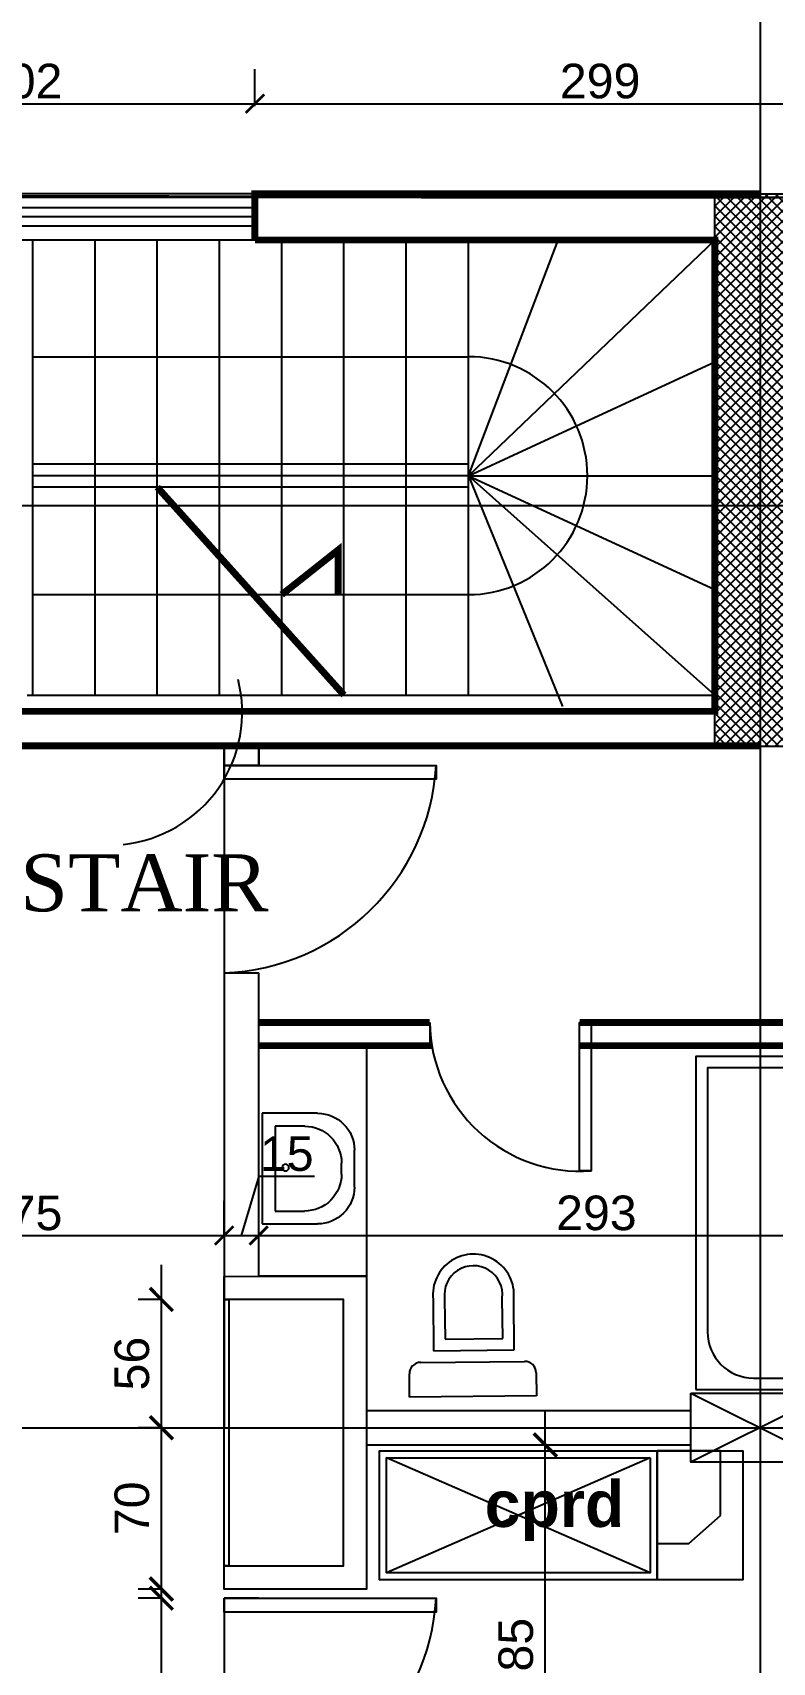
# Model space of a CAD drawing. Extents: x 250879 to 348495, y -51522 to -9360.
# Drawn here: x 284514 to 284834, y -20795 to -20088 of the extents above; entities that cross this region are included whole.
import ezdxf

# ---------------------------------------------------------------- set-up
doc = ezdxf.new("R2010")
doc.units = 0
doc.layers.get('0').update_dxf_attribs({"linetype": 'CONTINUOUS'})
doc.layers.get('DEFPOINTS').update_dxf_attribs({"color": 9, "linetype": 'CONTINUOUS'})
for name, color, linetype in [('AXIS', 1, 'CONTINUOUS'), ('COLUMN', 5, 'CONTINUOUS'), ('DOOR', 4, 'CONTINUOUS'), ('FURNITURE', 4, 'CONTINUOUS'), ('HATCH', 8, 'CONTINUOUS'), ('TEXT', 3, 'CONTINUOUS'), ('WALL', 7, 'CONTINUOUS'), ('WALL1', 2, 'CONTINUOUS')]:
    doc.layers.add(name, color=color, linetype=linetype)
doc.styles.get("Standard").update_dxf_attribs({"font": 'sanss___.ttf', "height": 15})
doc.styles.add('style2', font='romantic.ttf', dxfattribs={"height": 50})
doc.styles.add('STYLE4', font='arialbd.ttf', dxfattribs={"height": 0.2})
doc.dimstyles.new('STANDARD$0', dxfattribs={"dimscale": 0, "dimtxt": 12, "dimasz": 8, "dimexe": 15, "dimexo": 0.0625, "dimgap": 2, "dimtad": 1, "dimdec": 0, "dimzin": 0, "dimdsep": 46, "dimtxsty": 'Standard', "dimblk1": 'ARCHTICK', "dimblk2": 'ARCHTICK', "dimsah": 1, "dimcen": 0.09, "dimdle": 15, "dimclrd": 3, "dimclre": 3, "dimclrt": 3, "dimazin": 0, "dimtfac": 1, "dimtdec": 0, "dimtofl": 0, "dimtmove": 1, "dimatfit": 3, "dimldrblk": 'ARCHTICK', "dimfxl": 1.045499999999997, "dimfxlon": 1, "dimtolj": 1, "dimtzin": 0, "dimarcsym": 0})

# ---------------------------------------------------------------- blocks, each defined once
blk = doc.blocks.new('HWB')
at = {"layer": 'FURNITURE'}
for p, q in [((-0.5999999999999979, 0), (0, 0)), ((-0.5999999999999979, -0.3), (-0.5999999999999979, 0)), ((0, 0), (0, -0.3)), ((-0.5300000000000012, -0.0700000000000001), (-0.0700000000000003, -0.0700000000000001)), ((-0.5299999999999976, -0.2299999999999999), (-0.5300000000000012, -0.0700000000000001)), ((-0.0700000000000003, -0.0700000000000001), (-0.0700000000000003, -0.23)), ((-0.2699999999999996, -0.43), (-0.3299999999999983, -0.4299999999999999)), ((-0.1999999999999993, -0.5), (-0.3999999999999986, -0.5))]:
    blk.add_line(p, q, dxfattribs=at)
blk.add_circle((-0.3057465459824762, -0.1263234344937352), 0.018766870451285, dxfattribs=at)
for centre, start, end in [((-0.3299999999999983, -0.2299999999999999), 180, 270), ((-0.2699999999999996, -0.23), 270, 0), ((-0.3999999999999986, -0.3), 180, 270), ((-0.1999999999999993, -0.3), 270, 0)]:
    blk.add_arc(centre, 0.2, start, end, dxfattribs=at)
blk = doc.blocks.new('WC')
at = {"layer": 'FURNITURE'}
for p, q in [((0, 0), (0.5500000000000007, 0)), ((3.6e-15, -0.1), (0, 0)), ((0.5500000000000007, 0), (0.5500000000000043, -0.1)), ((0.5000000000000036, -0.15), (0.0500000000000043, -0.15)), ((0.0936863190779427, -0.2), (0.0936863190779427, -0.4221003212595088)), ((0.4436863190779441, -0.2), (0.0936863190779427, -0.2)), ((0.4436863190779441, -0.4221003212595664), (0.4436863190779441, -0.2)), ((0.1436863190779434, -0.25), (0.1436863190779398, -0.424999999999541)), ((0.3936863190779469, -0.25), (0.1436863190779434, -0.25)), ((0.3936863190779505, -0.4249999999996228), (0.3936863190779469, -0.25))]:
    blk.add_line(p, q, dxfattribs=at)
for centre, radius, start, end in [((0.0500000000000043, -0.1), 0.05, 180, 270), ((0.5000000000000036, -0.1), 0.05, 270, 0), ((0.2686863190779398, -0.440885276755189), 0.1760053253540855, 173.8731819763697, 6.126818023611337), ((0.2686863190779398, -0.440885276755189), 0.1260053253540855, 172.7575472510479, 7.242452748914515)]:
    blk.add_arc(centre, radius, start, end, dxfattribs=at)
blk = doc.blocks.new('COLUMN')
at = {"layer": 'AXIS'}
for p, q in [((236924.6994773077, -9644.256519553426), (236984.6994773077, -9674.256519553426)), ((236984.6994773077, -9644.256519553426), (236924.6994773077, -9674.256519553426))]:
    blk.add_line(p, q, dxfattribs=at)
at = {"layer": 'COLUMN'}
blk.add_lwpolyline([(236924.6994773077, -9644.256519553426), (236984.6994773077, -9644.256519553426), (236984.6994773077, -9674.256519553426), (236924.6994773077, -9674.256519553426)], close=True, dxfattribs=at)
blk = doc.blocks.new('ST')
at = {"layer": 'WALL', "linetype": 'Continuous'}
for p, q in [((289093.859654509, -12839.65465547016), (289282.859654509, -12839.65465547016)), ((289093.859654509, -12942.85053310881), (289282.859654509, -12942.85053310881))]:
    blk.add_line(p, q, dxfattribs=at)
at = {"layer": 'WALL', "linetype": 'Continuous', "const_width": 3}
for points in [[(289147.859654509, -12896.25259428949), (289228.859654509, -12986.40454898872)], [(289201.859654509, -12942.85053310881), (289226.3891289011, -12923.43891227071), (289226.3891289011, -12942.85053310881)]]:
    blk.add_lwpolyline(points, dxfattribs=at)
at = {"layer": 'WALL', "linetype": 'Continuous'}
blk.add_arc((289282.859654509, -12891.25259428949), 51.59793881932274, 270, 90, dxfattribs=at)
blk = doc.blocks.new('_ARCHTICK')
at = {"color": 0, "linetype": 'ByBlock', "const_width": 0.15}
blk.add_lwpolyline([(-0.5, -0.5), (0.5, 0.5)], dxfattribs=at)
blk = doc.blocks.new('*D800')
at = {"layer": 'DEFPOINTS', "color": 0, "linetype": 'Continuous', "transparency": 16777216}
for p in [(284609.9755726464, -20118.53926009667), (284407.9528409894, -20157.66837803005), (284609.9755726464, -20157.66837803005)]:
    blk.add_point(p, dxfattribs=at)
at = {"layer": 'WALL', "color": 3, "linetype": 'Continuous', "lineweight": -2, "transparency": 16777216}
for p, q in [((284407.9528409894, -20119.58476009667), (284407.9528409894, -20103.53926009667)), ((284609.9755726464, -20119.58476009667), (284609.9755726464, -20103.53926009667)), ((284392.9528409894, -20118.53926009667), (284624.9755726464, -20118.53926009667))]:
    blk.add_line(p, q, dxfattribs=at)
at = {"layer": 'WALL', "color": 3, "linetype": 'Continuous', "lineweight": -2, "transparency": 16777216, "xscale": 8, "yscale": 8, "zscale": 8, "rotation": 180}
blk.add_blockref('_ARCHTICK', (284407.9528409894, -20118.53926009667), dxfattribs=at)
at = {"layer": 'WALL', "color": 3, "linetype": 'Continuous', "lineweight": -2, "transparency": 16777216, "xscale": 8, "yscale": 8, "zscale": 8}
blk.add_blockref('_ARCHTICK', (284609.9755726464, -20118.53926009667), dxfattribs=at)
at = {"layer": 'WALL', "color": 3, "linetype": 'Continuous', "transparency": 16777216, "insert": (284508.9642068179, -20108.81292264811), "char_height": 15, "attachment_point": 5}
blk.add_mtext('\\A1;202', dxfattribs=at)
blk = doc.blocks.new('*D801')
at = {"layer": 'DEFPOINTS', "color": 0, "linetype": 'Continuous', "transparency": 16777216}
for p in [(284909.4528409893, -20118.53926009667), (284609.9755726464, -20157.66837803005), (284909.4528409893, -20157.66837803005)]:
    blk.add_point(p, dxfattribs=at)
at = {"layer": 'WALL', "color": 3, "linetype": 'Continuous', "lineweight": -2, "transparency": 16777216}
for p, q in [((284609.9755726464, -20119.58476009667), (284609.9755726464, -20103.53926009667)), ((284909.4528409893, -20119.58476009667), (284909.4528409893, -20103.53926009667)), ((284594.9755726464, -20118.53926009667), (284924.4528409893, -20118.53926009667))]:
    blk.add_line(p, q, dxfattribs=at)
at = {"layer": 'WALL', "color": 3, "linetype": 'Continuous', "lineweight": -2, "transparency": 16777216, "xscale": 8, "yscale": 8, "zscale": 8, "rotation": 180}
blk.add_blockref('_ARCHTICK', (284609.9755726464, -20118.53926009667), dxfattribs=at)
at = {"layer": 'WALL', "color": 3, "linetype": 'Continuous', "lineweight": -2, "transparency": 16777216, "xscale": 8, "yscale": 8, "zscale": 8}
blk.add_blockref('_ARCHTICK', (284909.4528409893, -20118.53926009667), dxfattribs=at)
at = {"layer": 'WALL', "color": 3, "linetype": 'Continuous', "transparency": 16777216, "insert": (284759.7142068179, -20108.81292264811), "char_height": 15, "attachment_point": 5}
blk.add_mtext('\\A1;299', dxfattribs=at)
blk = doc.blocks.new('*D814')
at = {"layer": 'DEFPOINTS', "color": 0, "linetype": 'Continuous', "transparency": 16777216}
for p in [(284596.6005466096, -20609.4803468652), (284421.3278670261, -20616.46687295468), (284596.6005466096, -20616.46687295473)]:
    blk.add_point(p, dxfattribs=at)
at = {"layer": 'WALL', "color": 3, "linetype": 'Continuous', "lineweight": -2, "transparency": 16777216}
for p, q in [((284421.3278670261, -20610.5258468652), (284421.3278670261, -20594.4803468652)), ((284596.6005466096, -20610.5258468652), (284596.6005466096, -20594.4803468652)), ((284406.3278670261, -20609.4803468652), (284611.6005466096, -20609.4803468652))]:
    blk.add_line(p, q, dxfattribs=at)
at = {"layer": 'WALL', "color": 3, "linetype": 'Continuous', "lineweight": -2, "transparency": 16777216, "xscale": 8, "yscale": 8, "zscale": 8, "rotation": 180}
blk.add_blockref('_ARCHTICK', (284421.3278670261, -20609.4803468652), dxfattribs=at)
at = {"layer": 'WALL', "color": 3, "linetype": 'Continuous', "lineweight": -2, "transparency": 16777216, "xscale": 8, "yscale": 8, "zscale": 8}
blk.add_blockref('_ARCHTICK', (284596.6005466096, -20609.4803468652), dxfattribs=at)
at = {"layer": 'WALL', "color": 3, "linetype": 'Continuous', "transparency": 16777216, "insert": (284508.9642068179, -20599.75400941664), "char_height": 15, "attachment_point": 5}
blk.add_mtext('\\A1;175', dxfattribs=at)
blk = doc.blocks.new('*D815')
at = {"layer": 'DEFPOINTS', "color": 0, "linetype": 'Continuous', "transparency": 16777216}
for p in [(284611.6005466097, -20609.4803468652), (284596.6005466096, -20616.46687295473), (284611.6005466097, -20618.54466494295)]:
    blk.add_point(p, dxfattribs=at)
at = {"layer": 'WALL', "color": 3, "linetype": 'Continuous', "lineweight": -2, "transparency": 16777216}
for p, q in [((284604.1005466096, -20609.4803468652), (284611.8184478442, -20583.75400941664)), ((284611.8184478442, -20583.75400941664), (284635.7361433174, -20583.75400941664)), ((284596.6005466096, -20610.5258468652), (284596.6005466096, -20594.4803468652)), ((284611.6005466097, -20610.5258468652), (284611.6005466097, -20594.4803468652)), ((284581.6005466096, -20609.4803468652), (284626.6005466097, -20609.4803468652))]:
    blk.add_line(p, q, dxfattribs=at)
at = {"layer": 'WALL', "color": 3, "linetype": 'Continuous', "lineweight": -2, "transparency": 16777216, "xscale": 8, "yscale": 8, "zscale": 8, "rotation": 180}
blk.add_blockref('_ARCHTICK', (284596.6005466096, -20609.4803468652), dxfattribs=at)
at = {"layer": 'WALL', "color": 3, "linetype": 'Continuous', "lineweight": -2, "transparency": 16777216, "xscale": 8, "yscale": 8, "zscale": 8}
blk.add_blockref('_ARCHTICK', (284611.6005466097, -20609.4803468652), dxfattribs=at)
at = {"layer": 'WALL', "color": 3, "linetype": 'Continuous', "transparency": 16777216, "insert": (284623.7772955808, -20574.02767196808), "char_height": 15, "attachment_point": 5}
blk.add_mtext('\\A1;15', dxfattribs=at)
blk = doc.blocks.new('*D816')
at = {"layer": 'DEFPOINTS', "color": 0, "linetype": 'Continuous', "transparency": 16777216}
for p in [(284904.5702885315, -20609.4803468652), (284611.6005466097, -20618.54466494295), (284904.5702885315, -20618.54466494295)]:
    blk.add_point(p, dxfattribs=at)
at = {"layer": 'WALL', "color": 3, "linetype": 'Continuous', "lineweight": -2, "transparency": 16777216}
for p, q in [((284611.6005466097, -20610.5258468652), (284611.6005466097, -20594.4803468652)), ((284904.5702885315, -20610.5258468652), (284904.5702885315, -20594.4803468652)), ((284596.6005466097, -20609.4803468652), (284919.5702885315, -20609.4803468652))]:
    blk.add_line(p, q, dxfattribs=at)
at = {"layer": 'WALL', "color": 3, "linetype": 'Continuous', "lineweight": -2, "transparency": 16777216, "xscale": 8, "yscale": 8, "zscale": 8, "rotation": 180}
blk.add_blockref('_ARCHTICK', (284611.6005466097, -20609.4803468652), dxfattribs=at)
at = {"layer": 'WALL', "color": 3, "linetype": 'Continuous', "lineweight": -2, "transparency": 16777216, "xscale": 8, "yscale": 8, "zscale": 8}
blk.add_blockref('_ARCHTICK', (284904.5702885315, -20609.4803468652), dxfattribs=at)
at = {"layer": 'WALL', "color": 3, "linetype": 'Continuous', "transparency": 16777216, "insert": (284758.0854175705, -20599.74372135079), "char_height": 15, "attachment_point": 5}
blk.add_mtext('\\A1;293', dxfattribs=at)
blk = doc.blocks.new('*D1109')
at = {"layer": 'DEFPOINTS', "color": 0, "linetype": 'ByBlock', "ltscale": 3, "transparency": 16777216}
for p in [(284569.3800367151, -20692.8329642961), (284572.8246643652, -20692.8329642961), (284596.6005466085, -20762.78603990423)]:
    blk.add_point(p, dxfattribs=at)
at = {"layer": 'WALL1', "color": 3, "linetype": 'ByBlock', "lineweight": -2, "ltscale": 3, "transparency": 16777216}
for p, q in [((284569.3800367151, -20777.78603990423), (284569.3800367151, -20677.8329642961)), ((284569.3800367151, -20692.8329642961), (284559.3800367151, -20692.8329642961)), ((284569.3800367151, -20762.78603990423), (284559.3800367151, -20762.78603990423))]:
    blk.add_line(p, q, dxfattribs=at)
at = {"layer": 'WALL1', "color": 3, "linetype": 'ByBlock', "lineweight": -2, "ltscale": 3, "transparency": 16777216, "xscale": 10, "yscale": 10, "zscale": 10}
for p, rotation in [((284569.3800367151, -20692.8329642961), 90), ((284569.3800367151, -20762.78603990423), 270)]:
    blk.add_blockref('_ARCHTICK', p, dxfattribs=dict(at, rotation=rotation))
at = {"layer": 'WALL1', "color": 3, "linetype": 'ByBlock', "ltscale": 3, "transparency": 16777216, "insert": (284556.6536992665, -20727.80950210012), "char_height": 15, "attachment_point": 5, "rotation": 90}
blk.add_mtext('\\A1;70', dxfattribs=at)
blk = doc.blocks.new('*D1110')
at = {"layer": 'DEFPOINTS', "color": 0, "linetype": 'ByBlock', "ltscale": 3, "transparency": 16777216}
for p in [(284569.3800367151, -20637.20906108648), (284596.6005466096, -20637.20906108648), (284572.8246643652, -20692.8329642961)]:
    blk.add_point(p, dxfattribs=at)
at = {"layer": 'WALL1', "color": 3, "linetype": 'ByBlock', "lineweight": -2, "ltscale": 3, "transparency": 16777216}
for p, q in [((284569.3800367151, -20707.8329642961), (284569.3800367151, -20622.20906108648)), ((284569.3800367151, -20637.20906108648), (284559.3800367151, -20637.20906108648)), ((284569.3800367151, -20692.8329642961), (284559.3800367151, -20692.8329642961))]:
    blk.add_line(p, q, dxfattribs=at)
at = {"layer": 'WALL1', "color": 3, "linetype": 'ByBlock', "lineweight": -2, "ltscale": 3, "transparency": 16777216, "xscale": 10, "yscale": 10, "zscale": 10}
for p, rotation in [((284569.3800367151, -20637.20906108648), 90), ((284569.3800367151, -20692.8329642961), 270)]:
    blk.add_blockref('_ARCHTICK', p, dxfattribs=dict(at, rotation=rotation))
at = {"layer": 'WALL1', "color": 3, "linetype": 'ByBlock', "ltscale": 3, "transparency": 16777216, "insert": (284556.6434112007, -20665.02101269125), "char_height": 15, "attachment_point": 5, "rotation": 90}
blk.add_mtext('\\A1;56', dxfattribs=at)
blk = doc.blocks.new('*D1311')
at = {"layer": 'DEFPOINTS', "color": 0, "linetype": 'ByBlock', "ltscale": 3, "transparency": 16777216}
for p in [(284569.3800367151, -20766.7890689058), (284596.6005466085, -20766.7890689058), (284596.600546607, -20856.78906890583)]:
    blk.add_point(p, dxfattribs=at)
at = {"layer": 'WALL1', "color": 3, "linetype": 'ByBlock', "lineweight": -2, "ltscale": 3, "transparency": 16777216}
for p, q in [((284569.3800367151, -20871.78906890583), (284569.3800367151, -20751.7890689058)), ((284569.3800367151, -20766.7890689058), (284559.3800367151, -20766.7890689058)), ((284569.3800367151, -20856.78906890583), (284559.3800367151, -20856.78906890583))]:
    blk.add_line(p, q, dxfattribs=at)
at = {"layer": 'WALL1', "color": 3, "linetype": 'ByBlock', "lineweight": -2, "ltscale": 3, "transparency": 16777216, "xscale": 10, "yscale": 10, "zscale": 10}
for p, rotation in [((284569.3800367151, -20766.7890689058), 90), ((284569.3800367151, -20856.78906890583), 270)]:
    blk.add_blockref('_ARCHTICK', p, dxfattribs=dict(at, rotation=rotation))
at = {"layer": 'WALL1', "color": 3, "linetype": 'ByBlock', "ltscale": 3, "transparency": 16777216, "insert": (284556.6536992665, -20811.78906890577), "char_height": 15, "attachment_point": 5, "rotation": 90}
blk.add_mtext('\\A1;90', dxfattribs=at)
blk = doc.blocks.new('*D1312')
at = {"layer": 'DEFPOINTS', "color": 0, "linetype": 'ByBlock', "ltscale": 3, "transparency": 16777216}
for p in [(284735.9160299885, -20700.33296429609), (284735.9160299885, -20700.33296429609), (284735.9160299886, -20885.22134940658)]:
    blk.add_point(p, dxfattribs=at)
at = {"layer": 'WALL1', "color": 3, "linetype": 'ByBlock', "lineweight": -2, "ltscale": 3, "transparency": 16777216}
for p, q in [((284735.9160299885, -20900.22134940658), (284735.9160299885, -20685.33296429609)), ((284735.9160299885, -20700.33296429609), (284725.9160299885, -20700.33296429609)), ((284735.9160299885, -20885.22134940658), (284725.9160299885, -20885.22134940658))]:
    blk.add_line(p, q, dxfattribs=at)
at = {"layer": 'WALL1', "color": 3, "linetype": 'ByBlock', "lineweight": -2, "ltscale": 3, "transparency": 16777216, "xscale": 10, "yscale": 10, "zscale": 10}
for p, rotation in [((284735.9160299885, -20700.33296429609), 90), ((284735.9160299885, -20885.22134940658), 270)]:
    blk.add_blockref('_ARCHTICK', p, dxfattribs=dict(at, rotation=rotation))
at = {"layer": 'WALL1', "color": 3, "linetype": 'ByBlock', "ltscale": 3, "transparency": 16777216, "insert": (284723.1896925399, -20792.77715685129), "char_height": 15, "attachment_point": 5, "rotation": 90}
blk.add_mtext('\\A1;185', dxfattribs=at)
blk = doc.blocks.new('cp')
at = {"layer": 'DOOR'}
blk.add_line((286410.025166639, -20595.13919388858), (286397.7840280083, -20608.89759618926), dxfattribs=at)
blk.add_lwpolyline([(286425.760688785, -20581.38079158789), (286369.8423057997, -20581.38079158789), (286369.8423057997, -20618.63079219078), (286425.760688785, -20618.63079219078)], close=True, dxfattribs=at)
blk.add_lwpolyline([(286397.7840280083, -20608.89759618926), (286369.8423057997, -20608.89759618926), (286369.8423057997, -20581.38079158789), (286410.025166639, -20581.38079158789), (286410.025166639, -20595.13919388858)], dxfattribs=at)
blk = doc.blocks.new('cb5')
at = {"layer": 'DOOR'}
for p, q in [((287029.9158460017, -20511.25611974963), (286915.5228426444, -20461.3377367644)), ((287029.9158460017, -20461.3377367644), (286915.5228426444, -20511.25611974963))]:
    blk.add_line(p, q, dxfattribs=at)
for points in [[(287032.9158460017, -20458.3377367644), (287032.9158460017, -20514.25611974974), (286912.5228426444, -20514.25611974974), (286912.5228426444, -20458.3377367644)], [(287029.9158460017, -20461.3377367644), (287029.9158460017, -20511.25611974963), (286915.5228426444, -20511.25611974963), (286915.5228426444, -20461.3377367644)]]:
    blk.add_lwpolyline(points, close=True, dxfattribs=at)
at = {"layer": 'WALL', "linetype": 'Continuous', "xscale": -1, "rotation": 90}
blk.add_blockref('cp', (266451.5350544138, 265911.5045690353), dxfattribs=at)
at = {"layer": 'DOOR', "insert": (286958.1286175511, -20471.29079626035), "char_height": 20, "width": 203.81837, "attachment_point": 1, "style": 'STYLE4'}
blk.add_mtext('cprd', dxfattribs=at)

msp = doc.modelspace()

# ---------------------------------------------------------------- hatches: boundary and pattern name
at = {"layer": 'AXIS'}
h = msp.add_hatch(dxfattribs=at)
h.set_pattern_fill('ANSI37', color=256, style=0)
h.set_pattern_definition([(45, (4322.456748086028, 0), (-2.245064030267288, 2.245064030267288), []), (135, (4322.456748086028, 0), (-2.245064030267288, -2.245064030267288), [])])
h.paths.add_polyline_path([(284809.4528409893, -20397.36424046679), (284809.4528409893, -20157.66837803005), (284839.4528409893, -20157.66837803005), (284839.4528409893, -20397.36424046679)])

# ---------------------------------------------------------------- linework, layer by layer
for p, q in [((284829.1236684572, -19817.07691913157), (284829.1236684572, -23531.69156735711)), ((283402.6315641293, -20292.8329642961), (285730.3453725743, -20292.8329642961)), ((283394.8209158101, -20692.8329642961), (285730.3453725743, -20692.8329642961))]:
    msp.add_line(p, q, dxfattribs=at)
at = {"layer": 'COLUMN'}
msp.add_lwpolyline([(284809.4528409893, -20397.36424046679), (284809.4528409893, -20157.66837803005), (284839.4528409893, -20157.66837803005), (284839.4528409893, -20397.36424046679)], close=True, dxfattribs=at)
at = {"layer": 'FURNITURE', "ltscale": 3}
for p, q in [((284609.9755726464, -20157.66837803005), (284407.9528409894, -20157.66837803005)), ((284609.9755726464, -20163.66837803005), (284407.9528409894, -20163.66837803005)), ((284609.9755726464, -20167.66837803005), (284407.9528409894, -20167.66837803005)), ((284609.9755726464, -20171.66837803005), (284407.9528409894, -20171.66837803005)), ((284513.5929380233, -20375.03589375006), (284513.5929380233, -20177.66837803005)), ((284540.5929380233, -20375.03589375006), (284540.5929380233, -20177.66837803005)), ((284567.5929380233, -20375.03589375006), (284567.5929380233, -20177.66837803005)), ((284594.5929380233, -20375.03589375006), (284594.5929380233, -20177.66837803005)), ((284621.5929380233, -20375.03589375006), (284621.5929380233, -20177.66837803005)), ((284648.5929380233, -20375.03589375006), (284648.5929380233, -20177.66837803005)), ((284675.5929380233, -20375.03589375006), (284675.5929380233, -20177.66837803005)), ((284702.5929380233, -20375.03589375006), (284702.5929380233, -20177.66837803005)), ((284809.4528409893, -20177.66837803005), (284702.5929380233, -20279.88393905082)), ((284702.5929380233, -20279.88393905082), (284741.519236016, -20177.66837803006)), ((284702.5929380233, -20279.88393905082), (284809.4528409893, -20230.49264289943)), ((284702.5929380233, -20274.88393905084), (284513.5929380233, -20274.88393905084)), ((284702.5929380233, -20279.88393905082), (284513.5929380233, -20279.88393905082)), ((284702.5929380233, -20279.88393905082), (284809.4528409893, -20279.88393905082)), ((284809.4528409893, -20375.03589375004), (284702.5929380233, -20279.88393905082)), ((284702.5929380233, -20279.88393905082), (284809.4528409893, -20329.27523520224)), ((284702.5929380233, -20279.88393905082), (284743.4233638026, -20380.03589375006)), ((284702.5929380233, -20284.88393905082), (284513.5929380233, -20284.88393905082))]:
    msp.add_line(p, q, dxfattribs=at)
at = {"layer": 'FURNITURE'}
for p, q in [((284596.6005466097, -20405.57480847523), (284688.5638975619, -20405.57480847526)), ((284596.6005466098, -20495.57480847521), (284611.6005466097, -20495.57480847521)), ((284596.6005466099, -20495.57480847521), (284611.6005466097, -20495.57480847521)), ((284596.6005466085, -20766.78906890577), (284688.5638975608, -20766.78906890577))]:
    msp.add_line(p, q, dxfattribs=at)
at = {"layer": 'FURNITURE', "ltscale": 3}
msp.add_lwpolyline([(284511.1532206276, -20375.03589375006), (284809.4528409893, -20375.03589375006), (284809.4528409893, -20177.66837803005), (284407.9528409894, -20177.66837803005), (284407.9528409894, -20382.09950007161), (284422.1532206276, -20382.09950007161)], dxfattribs=at)
at = {"layer": 'FURNITURE', "flags": 128}
for points in [[(284596.6005466097, -20405.57480847526), (284688.5638975619, -20405.57480847526), (284688.5638975619, -20411.57480847526), (284596.6005466097, -20411.57480847526), (284596.6005466097, -20405.57480847523)], [(284596.6005466085, -20766.7890689058), (284688.5638975608, -20766.7890689058), (284688.5638975608, -20772.7890689058), (284596.6005466085, -20772.7890689058), (284596.6005466085, -20766.78906890577)]]:
    msp.add_lwpolyline(points, dxfattribs=at)
at = {"layer": 'FURNITURE', "linetype": 'Continuous', "flags": 128}
msp.add_lwpolyline([(284755.8123543143, -20517.09950007159), (284755.8123543143, -20581.40481714219), (284750.8123543143, -20581.40481714219), (284750.8123543143, -20517.09950007159), (284755.8123543143, -20517.09950007159)], dxfattribs=at)
at = {"layer": 'FURNITURE'}
for points in [[(284658.3985580831, -20627.16273020898), (284611.6005466097, -20627.16273020898), (284611.6005466097, -20527.09950007161), (284658.3985580831, -20527.09950007161)], [(284801.2870070005, -20676.28193337223), (284898.915066777, -20676.28193337223), (284898.915066777, -20531.7508550433), (284801.2870070005, -20531.7508550433)]]:
    msp.add_lwpolyline(points, close=True, dxfattribs=at)
msp.add_lwpolyline([(284826.2870070005, -20671.28193337223), (284873.915066777, -20671.28193337223, 0.414213562373095), (284893.915066777, -20651.28193337223), (284893.915066777, -20536.7508550433), (284806.2870070005, -20536.7508550433), (284806.2870070005, -20651.28193337223, 0.414213562373095)], format="xyb", close=True, dxfattribs=at)
at = {"layer": 'FURNITURE', "ltscale": 3}
msp.add_arc((284546.9325205124, -20382.57724690993), 57.51322798400522, 275.8001357280407, 14.43745212565643, dxfattribs=at)
at = {"layer": 'FURNITURE'}
for centre, start, end in [((284593.1196784612, -20400.03323893821), 272.0865355507296, 356.6770906689037), ((284593.1196784601, -20761.24749936875), 272.08653554907, 356.6770906689028)]:
    msp.add_arc(centre, 95.6049577828679, start, end, dxfattribs=at)
at = {"layer": 'FURNITURE', "linetype": 'Continuous'}
for centre in [(284751.1436326511, -20516.23483468567), (284751.1436326511, -20516.23483468567), (284751.1436326511, -20516.2348346857)]:
    msp.add_arc(centre, 65.33700004860707, 180.758270557745, 274.097620193484, dxfattribs=at)
at = {"layer": 'HATCH', "linetype": 'ByBlock', "ltscale": 3}
for p, q in [((284596.6005466096, -20397.09950007161), (284596.6005466096, -20507.88493509637)), ((284596.6005466085, -20766.7890689058), (284596.6005466085, -20856.78906890577))]:
    msp.add_line(p, q, dxfattribs=at)
at = {"layer": 'WALL', "ltscale": 3}
for p, q in [((284596.6005466094, -20397.09950007161), (284596.6005466094, -20411.57480847523)), ((284611.6005466097, -20405.57480847526), (284611.6005466097, -20397.09950007161)), ((284611.6005466094, -20397.09950007161), (284611.6005466094, -20405.57480847526)), ((284596.6005466097, -20495.57480847521), (284611.6005466097, -20495.57480847521)), ((284596.6005466097, -20495.57480847521), (284596.6005466096, -20692.99755056205)), ((284611.6005466097, -20627.19781546699), (284611.6005466097, -20495.57480847521)), ((284611.6005466096, -20627.19781546699), (284611.6005466097, -20495.57480847522)), ((284755.8123543143, -20517.09950007162), (284755.8123543143, -20532.09950007162)), ((284755.8123543143, -20517.09950007165), (284755.8123543143, -20532.09950007165)), ((284755.8123543143, -20517.09950007165), (284755.8123543143, -20532.09950007165)), ((284799.1236684572, -20685.49755056205), (284658.4266598389, -20685.49755056205)), ((284799.1236684572, -20685.49755056205), (284658.4266598389, -20685.49755056205)), ((284799.1236684572, -20685.49755056205), (284658.4266598389, -20685.49755056205)), ((284799.1236684572, -20700.33296429607), (284658.3985580831, -20700.3329642961)), ((284791.6005466096, -20700.33296429607), (284658.3985580831, -20700.3329642961))]:
    msp.add_line(p, q, dxfattribs=at)
at = {"layer": 'WALL', "linetype": 'Continuous'}
for p, q in [((284596.6005466098, -20495.57480847521), (284611.6005466097, -20495.57480847521)), ((284596.6005466099, -20495.57480847521), (284611.6005466097, -20495.57480847521)), ((284685.8123543143, -20517.09950007159), (284685.8123543143, -20527.09950007162))]:
    msp.add_line(p, q, dxfattribs=at)
at = {"layer": 'WALL', "color": 4, "linetype": 'Continuous', "const_width": 3}
msp.add_lwpolyline([(283651.3278670261, -20802.91525742908), (283651.3278670261, -20707.8329642977), (283563.608817625, -20707.83296429606), (283518.3278670261, -20272.66837803007), (283607.2645124376, -20272.66837802971), (283607.2645124377, -20157.66837802989), (285410.6639011982, -20159.17451859734), (285410.6639011985, -20272.66837802971), (285499.6005466097, -20272.66837803007), (285454.3195960108, -20707.83296429606), (285366.6005466097, -20707.83296429606), (285366.6005466097, -20802.91525742908)], dxfattribs=at)
at = {"layer": 'WALL', "linetype": 'Continuous', "const_width": 3}
for points in [[(284829.4528409893, -20157.66837803005), (284609.9755726464, -20157.66837803005)], [(284609.9755726464, -20177.66837803005), (284609.9755726464, -20157.66837803005), (284629.9755726464, -20157.66837803005)], [(284609.9755726464, -20177.66837803005), (284809.4528409893, -20177.66837803005), (284809.4528409893, -20382.09950007161), (284492.1532206276, -20382.09950007161), (284492.1532206276, -20397.09950007161), (284829.4528409893, -20397.09950007161)], [(284611.6005466097, -20517.09950007161), (284685.8123543143, -20517.09950007161)], [(284611.6005466097, -20517.09950007161), (284685.8123543143, -20517.09950007163)], [(284750.8123543143, -20517.09950007165), (284914.5702885315, -20517.09950007169), (284914.5702885315, -20685.49755056205)], [(284611.6005466097, -20527.09950007161), (284686.716288911, -20527.09950007163)], [(284750.8123543143, -20527.09950007165), (284904.5702885315, -20527.09950007168), (284904.5702885315, -20685.49755056205)]]:
    msp.add_lwpolyline(points, dxfattribs=at)
at = {"layer": 'WALL', "linetype": 'Continuous', "ltscale": 3}
msp.add_lwpolyline([(284611.6005466097, -20397.09950007161), (284611.6005466097, -20405.57480847526), (284596.6005466097, -20405.57480847526), (284596.6005466097, -20397.09950007161)], dxfattribs=at)
at = {"layer": 'WALL', "ltscale": 3}
for points in [[(284596.6005466097, -20627.20906121982), (284658.3985580831, -20627.16273020898), (284658.3985580831, -20762.78603990423), (284596.6005466097, -20762.78603990423), (284596.6005466097, -20752.78603990423), (284648.4266598389, -20752.78603990423), (284648.4266598389, -20637.20906121982), (284596.6005466097, -20637.20906121982), (284596.5930494454, -20627.20906684059)], [(284596.6005466097, -20752.78603990423), (284596.6005466097, -20637.20906122701), (284598.6005466097, -20637.20906122701), (284598.6005466097, -20752.78603990423), (284596.6005466097, -20752.78603990423)]]:
    msp.add_lwpolyline(points, dxfattribs=at)
at = {"layer": 'WALL1', "linetype": 'ByBlock', "ltscale": 3}
for p, q in [((284611.6005466094, -20405.57480847526), (284596.6005466097, -20405.57480847523)), ((284606.6005466097, -20637.20906121982), (284596.6005466097, -20637.20906121982)), ((284611.6005466083, -20766.7890689058), (284596.6005466085, -20766.78906890577))]:
    msp.add_line(p, q, dxfattribs=at)

# ---------------------------------------------------------------- block references
at = {"layer": 'FURNITURE'}
for name, p, xscale, yscale, zscale, rotation in [('HWB', (284613.1194157987, -20604.43157096708), -79.9999999999808, 80.00000000000033, 80, 89.96686648575076), ('WC', (284732.046170261, -20678.99277991857), 99.9999999999921, 99.9999999999921, 99.9999999999921, 180.5476615297972)]:
    msp.add_blockref(name, p, dxfattribs=dict(at, xscale=xscale, yscale=yscale, zscale=zscale, rotation=rotation))
at = {"layer": 'WALL', "linetype": 'Continuous'}
for name, p in [('ST', (-4580.266716485727, -7388.631344761336)), ('COLUMN', (47874.42419114953, -11033.57644474268)), ('cb5', (-2248.484724864305, -244.5762633879203))]:
    msp.add_blockref(name, p, dxfattribs=at)

# ---------------------------------------------------------------- texts
at = {"layer": 'TEXT', "insert": (284615.8865364843, -20444.12025175934), "char_height": 24.696, "width": 410.14629, "attachment_point": 3, "style": 'style2'}
msp.add_mtext('FIRE ESCAPE STAIR', dxfattribs=at)

# ---------------------------------------------------------------- dimensions: what is measured, and where the dimension line sits
at = {"layer": 'WALL', "linetype": 'Continuous'}
for base, p1, p2, picture, middle in [((284609.9755726464, -20118.53926009667), (284407.9528409894, -20157.66837803005), (284609.9755726464, -20157.66837803005), '*D800', (284508.9642068179, -20108.81292264811)), ((284909.4528409893, -20118.53926009667), (284609.9755726464, -20157.66837803005), (284909.4528409893, -20157.66837803005), '*D801', (284759.7142068179, -20108.81292264811)), ((284611.6005466097, -20609.4803468652), (284596.6005466096, -20616.46687295473), (284611.6005466097, -20618.54466494295), '*D815', (284613.8184478442, -20574.02767196808)), ((284596.6005466096, -20609.4803468652), (284421.3278670261, -20616.46687295468), (284596.6005466096, -20616.46687295473), '*D814', (284508.9642068179, -20599.75400941664)), ((284904.5702885315, -20609.4803468652), (284611.6005466097, -20618.54466494295), (284904.5702885315, -20618.54466494295), '*D816', (284758.0854175705, -20599.74372135079))]:
    dim = msp.add_linear_dim(base=base, p1=p1, p2=p2, dimstyle='STANDARD$0', override={"dimscale": 1}, dxfattribs=at)
    dim.commit()
    dim.dimension.update_dxf_attribs({"geometry": picture, "text_midpoint": middle})
at = {"layer": 'WALL1', "linetype": 'ByBlock', "ltscale": 3}
for base, p1, p2, picture, middle in [((284569.3800367151, -20637.20906108648), (284572.8246643652, -20692.8329642961), (284596.6005466096, -20637.20906108648), '*D1110', (284556.6434112007, -20665.02101269125)), ((284569.3800367151, -20692.8329642961), (284596.6005466085, -20762.78603990423), (284572.8246643652, -20692.8329642961), '*D1109', (284556.6536992665, -20727.80950210012)), ((284735.9160299885, -20700.33296429609), (284735.9160299886, -20885.22134940658), (284735.9160299885, -20700.33296429609), '*D1312', (284723.1896925399, -20792.77715685129)), ((284569.3800367151, -20766.7890689058), (284596.600546607, -20856.78906890583), (284596.6005466085, -20766.7890689058), '*D1311', (284556.6536992665, -20811.78906890577))]:
    dim = msp.add_linear_dim(base=base, p1=p1, p2=p2, angle=90, dimstyle='STANDARD$0', override={"dimscale": 1, "dimtxt": 15, "dimasz": 10, "dimexe": 10, "dimexo": 30, "dimgap": 5, "dimzin": 8, "dimcen": 2.5, "dimtofl": 1, "dimatfit": 2}, dxfattribs=at)
    dim.commit()
    dim.dimension.update_dxf_attribs({"geometry": picture, "text_midpoint": middle})

doc.saveas('drawing.dxf')
